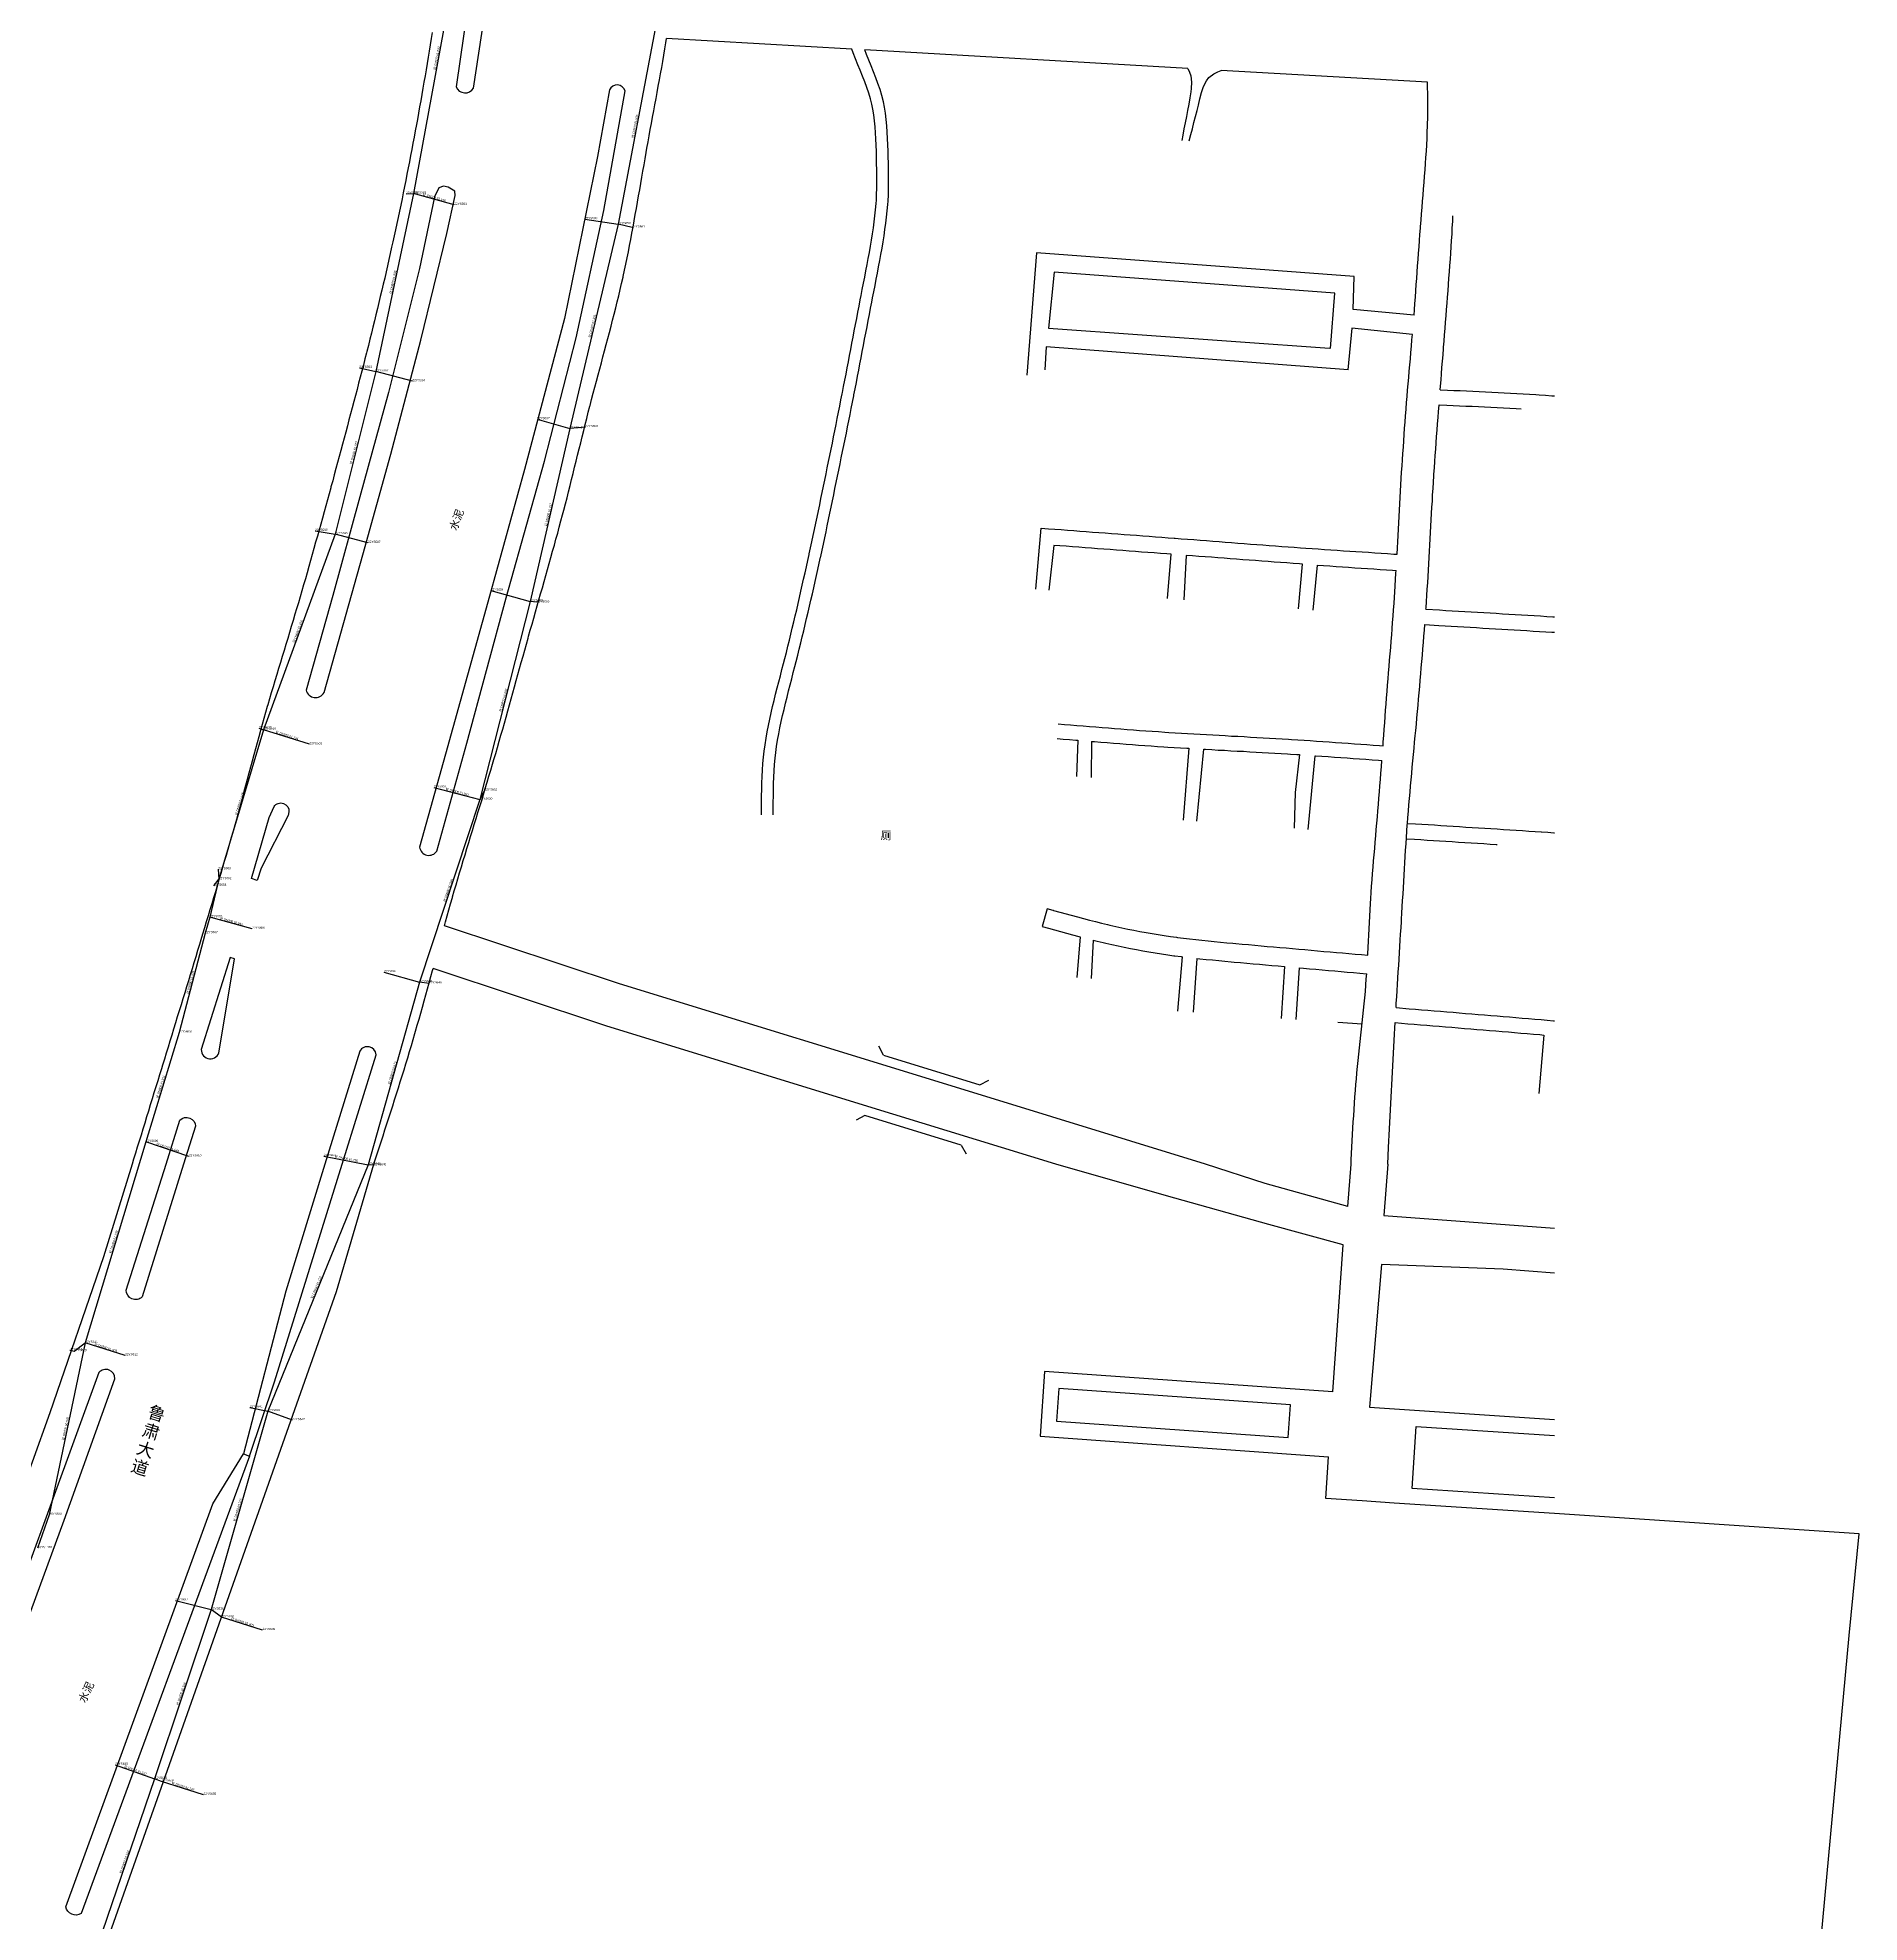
# Model space of a CAD drawing. Extents: x 563510 to 564800, y 3598549 to 3601000.
# Drawn here: x 564509.4 to 564798.4, y 3600379.7 to 3600678.8 of the extents above; entities that cross this region are included whole.
import ezdxf
from ezdxf.enums import TextEntityAlignment as Align

# ---------------------------------------------------------------- set-up
doc = ezdxf.new("R2010")
doc.units = 0
for name, color, linetype in [('____', 252, 'CONTINUOUS'), ('JM_JM', 252, 'CONTINUOUS'), ('JT_JT', 252, 'CONTINUOUS'), ('YSDSX', 3, 'CONTINUOUS'), ('YSLINE', 3, 'CONTINUOUS'), ('YSXSX', 3, 'CONTINUOUS')]:
    doc.layers.add(name, color=color, linetype=linetype)
doc.styles.add('____', font='____')
doc.styles.add('GXDBZ', font='GXDBZ')
doc.styles.add('GXXBZ', font='GXXBZ')
doc.styles.add('HZTXT', font='HZTXT')

msp = doc.modelspace()

# ---------------------------------------------------------------- linework, layer by layer
at = {"layer": 'JT_JT', "linetype": 'CONTINUOUS'}
for points in [[(564578.5, 3600670.77), (564581.02, 3600687.47), (564580.83, 3600688.16, 0.578521), (564578.56, 3600688.55), (564578.18, 3600687.87), (564575.73, 3600670.98, 0.621032)], [(564600.07, 3600670.48), (564598.16, 3600659.93), (564592.93, 3600634.19), (564586.62, 3600610.23), (564581.06, 3600590.14), (564574.05, 3600565.09), (564569.95, 3600550.33, 0.706235), (564572.68, 3600549.71), (564577.42, 3600566.84), (564583.71, 3600589.9), (564589.79, 3600611.58), (564594.81, 3600631.15), (564599.18, 3600651.38), (564602.55, 3600670.32, 0.705918)], [(564554.8, 3600574.86), (564560.92, 3600596.71), (564565.4, 3600612.7), (564570.16, 3600630.77), (564574.28, 3600647.73), (564575.59, 3600653.71), (564575.52, 3600654.44), (564574.47, 3600655.07), (564573.74, 3600655.2), (564573, 3600654.93), (564572.29, 3600653.55), (564569.95, 3600642.13), (564565.01, 3600622.45), (564560.48, 3600605.94), (564556.21, 3600590.28), (564551.95, 3600575.24, 0.691346)], [(564546.87, 3600556.77, -0.774994), (564549.22, 3600555.93), (564549.08, 3600555.33), (564544.84, 3600546.97), (564544.19, 3600545.03), (564543.26, 3600545.37), (564546.09, 3600555.05)], [(564538.15, 3600517.94), (564540.59, 3600532.61), (564539.89, 3600532.8), (564535.31, 3600518.21, 0.944688)], [(564516.23, 3600381.09, -0.526516), (564513.83, 3600382.15), (564537.16, 3600446.12), (564541.99, 3600454.05), (564542.96, 3600453.7), (564516.23, 3600381.08)]]:
    msp.add_lwpolyline(points, format="xyb", close=True, dxfattribs=at)
for points in [[(564571.96, 3600679.62), (564571.8, 3600678.64), (564571.64, 3600677.65), (564571.48, 3600676.66), (564571.31, 3600675.68), (564571.15, 3600674.69), (564570.98, 3600673.7), (564570.82, 3600672.72), (564570.65, 3600671.73), (564570.48, 3600670.75), (564570.31, 3600669.76), (564570.14, 3600668.78), (564569.96, 3600667.79), (564569.79, 3600666.81), (564569.61, 3600665.82), (564569.46, 3600664.98), (564569.27, 3600663.99), (564569.09, 3600663.01), (564568.9, 3600662.03), (564568.72, 3600661.05), (564568.53, 3600660.06), (564568.34, 3600659.08), (564568.14, 3600658.1), (564567.95, 3600657.12), (564567.76, 3600656.14), (564567.56, 3600655.16), (564567.36, 3600654.18), (564567.16, 3600653.2), (564566.96, 3600652.22), (564566.75, 3600651.24), (564566.55, 3600650.27), (564566.34, 3600649.29), (564566.13, 3600648.31), (564565.92, 3600647.33), (564565.71, 3600646.36), (564565.52, 3600645.51), (564565.3, 3600644.54), (564565.08, 3600643.56), (564564.86, 3600642.59), (564564.64, 3600641.61), (564564.41, 3600640.64), (564564.18, 3600639.67), (564563.95, 3600638.69), (564563.72, 3600637.72), (564563.49, 3600636.75), (564563.25, 3600635.78), (564563.02, 3600634.8), (564562.78, 3600633.83), (564562.54, 3600632.86), (564562.3, 3600631.89), (564562.06, 3600630.92), (564561.82, 3600629.95), (564561.57, 3600628.98), (564561.52, 3600628.77), (564561.27, 3600627.8), (564561.03, 3600626.83), (564560.78, 3600625.86), (564560.53, 3600624.9), (564560.28, 3600623.93), (564560.02, 3600622.96), (564559.77, 3600621.99), (564559.52, 3600621.03), (564559.26, 3600620.06), (564559.01, 3600619.09), (564558.75, 3600618.13), (564558.49, 3600617.16), (564558.24, 3600616.19), (564557.98, 3600615.23), (564557.72, 3600614.26), (564557.46, 3600613.29), (564557.2, 3600612.33), (564556.94, 3600611.36), (564556.68, 3600610.4), (564556.42, 3600609.43), (564556.16, 3600608.47), (564555.89, 3600607.5), (564555.86, 3600607.37), (564555.59, 3600606.41), (564555.33, 3600605.44), (564555.06, 3600604.48), (564554.8, 3600603.51), (564554.53, 3600602.55), (564554.27, 3600601.59), (564554, 3600600.62), (564553.73, 3600599.66), (564553.46, 3600598.7), (564553.19, 3600597.73), (564552.92, 3600596.77), (564552.65, 3600595.81), (564552.38, 3600594.85), (564552.1, 3600593.88), (564551.83, 3600592.92), (564551.55, 3600591.96), (564551.27, 3600591), (564551, 3600590.04), (564550.72, 3600589.08), (564550.43, 3600588.12), (564550.18, 3600587.27), (564549.89, 3600586.31), (564549.6, 3600585.35), (564549.31, 3600584.4), (564549.02, 3600583.44), (564548.73, 3600582.48), (564548.44, 3600581.53), (564548.15, 3600580.57), (564547.86, 3600579.61), (564547.57, 3600578.66), (564547.28, 3600577.7), (564546.99, 3600576.74), (564546.7, 3600575.78), (564546.42, 3600574.82), (564546.13, 3600573.86), (564545.85, 3600572.9), (564545.78, 3600572.66), (564545.51, 3600571.7), (564545.24, 3600570.73), (564544.97, 3600569.77), (564544.7, 3600568.81), (564544.43, 3600567.84), (564544.17, 3600566.88), (564543.91, 3600565.91), (564543.65, 3600564.95), (564543.39, 3600563.98), (564543.13, 3600563.01), (564542.87, 3600562.05), (564542.61, 3600561.08), (564542.35, 3600560.12), (564542.09, 3600559.15), (564541.83, 3600558.19), (564541.57, 3600557.22), (564541.31, 3600556.26), (564541.04, 3600555.29), (564540.77, 3600554.33), (564540.63, 3600553.8), (564540.36, 3600552.84), (564540.08, 3600551.88), (564539.81, 3600550.92), (564539.53, 3600549.96), (564539.25, 3600549), (564538.97, 3600548.04), (564538.69, 3600547.08), (564538.41, 3600546.12), (564538.12, 3600545.16), (564537.84, 3600544.2), (564537.55, 3600543.24), (564537.26, 3600542.29), (564536.98, 3600541.33), (564536.69, 3600540.37), (564536.4, 3600539.41), (564536.11, 3600538.46), (564535.82, 3600537.5), (564535.53, 3600536.54), (564535.24, 3600535.59), (564535.02, 3600534.85), (564534.73, 3600533.9), (564534.43, 3600532.94), (564534.14, 3600531.98), (564533.85, 3600531.03), (564533.56, 3600530.07), (564533.27, 3600529.11), (564532.98, 3600528.16), (564532.68, 3600527.2), (564532.39, 3600526.24), (564532.1, 3600525.29), (564531.81, 3600524.33), (564531.51, 3600523.38), (564531.22, 3600522.42), (564530.93, 3600521.46), (564530.63, 3600520.51), (564530.34, 3600519.55), (564530.05, 3600518.6), (564529.75, 3600517.64), (564529.46, 3600516.68), (564529.17, 3600515.73), (564528.99, 3600515.14), (564528.69, 3600514.19), (564528.4, 3600513.23), (564528.1, 3600512.27), (564527.81, 3600511.32), (564527.52, 3600510.36), (564527.22, 3600509.41), (564526.93, 3600508.45), (564526.63, 3600507.5), (564526.34, 3600506.54), (564526.04, 3600505.58), (564525.75, 3600504.63), (564525.45, 3600503.67), (564525.16, 3600502.72), (564524.86, 3600501.76), (564524.57, 3600500.81), (564524.33, 3600500)], [(564573.9, 3600537.84), (564574.07, 3600538.46), (564574.34, 3600539.42), (564574.61, 3600540.39), (564574.88, 3600541.35), (564575.15, 3600542.31), (564575.18, 3600542.42), (564575.46, 3600543.38), (564575.74, 3600544.34), (564576.02, 3600545.3), (564576.3, 3600546.26), (564576.59, 3600547.22), (564576.88, 3600548.18), (564577.17, 3600549.13), (564577.46, 3600550.09), (564577.75, 3600551.05), (564578.04, 3600552), (564578.33, 3600552.96), (564578.63, 3600553.92), (564578.92, 3600554.87), (564579.21, 3600555.83), (564579.51, 3600556.78), (564579.8, 3600557.74), (564580.09, 3600558.7), (564580.38, 3600559.65), (564580.67, 3600560.61), (564580.96, 3600561.57), (564581.25, 3600562.53), (564581.53, 3600563.48), (564581.75, 3600564.24), (564582.03, 3600565.2), (564582.31, 3600566.16), (564582.59, 3600567.12), (564582.86, 3600568.09), (564583.14, 3600569.05), (564583.41, 3600570.01), (564583.68, 3600570.97), (564583.95, 3600571.94), (564584.22, 3600572.9), (564584.48, 3600573.86), (564584.75, 3600574.83), (564585.02, 3600575.79), (564585.29, 3600576.75), (564585.56, 3600577.72), (564585.82, 3600578.68), (564586.09, 3600579.64), (564586.36, 3600580.61), (564586.63, 3600581.57), (564586.9, 3600582.53), (564587.17, 3600583.5), (564587.25, 3600583.8), (564587.52, 3600584.76), (564587.79, 3600585.72), (564588.06, 3600586.68), (564588.34, 3600587.65), (564588.61, 3600588.61), (564588.89, 3600589.57), (564589.16, 3600590.53), (564589.43, 3600591.49), (564589.7, 3600592.46), (564589.98, 3600593.42), (564590.25, 3600594.38), (564590.52, 3600595.34), (564590.79, 3600596.31), (564591.06, 3600597.27), (564591.33, 3600598.23), (564591.59, 3600599.19), (564591.86, 3600600.16), (564592.12, 3600601.12), (564592.38, 3600602.09), (564592.64, 3600603.06), (564592.84, 3600603.82), (564593.09, 3600604.79), (564593.34, 3600605.75), (564593.58, 3600606.72), (564593.83, 3600607.69), (564594.07, 3600608.66), (564594.31, 3600609.63), (564594.55, 3600610.6), (564594.79, 3600611.58), (564595.03, 3600612.55), (564595.27, 3600613.52), (564595.51, 3600614.49), (564595.75, 3600615.46), (564595.99, 3600616.43), (564596.23, 3600617.4), (564596.47, 3600618.37), (564596.72, 3600619.34), (564596.97, 3600620.31), (564596.99, 3600620.41), (564597.24, 3600621.38), (564597.5, 3600622.35), (564597.75, 3600623.31), (564598.01, 3600624.28), (564598.27, 3600625.25), (564598.53, 3600626.21), (564598.79, 3600627.18), (564599.05, 3600628.15), (564599.31, 3600629.11), (564599.56, 3600630.08), (564599.82, 3600631.05), (564600.08, 3600632.01), (564600.33, 3600632.98), (564600.58, 3600633.95), (564600.83, 3600634.92), (564601.08, 3600635.89), (564601.32, 3600636.86), (564601.56, 3600637.83), (564601.79, 3600638.8), (564602.01, 3600639.77), (564602.23, 3600640.75), (564602.27, 3600640.89), (564602.48, 3600641.87), (564602.69, 3600642.85), (564602.89, 3600643.83), (564603.08, 3600644.81), (564603.27, 3600645.79), (564603.46, 3600646.77), (564603.65, 3600647.75), (564603.83, 3600648.73), (564604, 3600649.72), (564604.18, 3600650.7), (564604.35, 3600651.69), (564604.53, 3600652.67), (564604.7, 3600653.66), (564604.87, 3600654.65), (564605.04, 3600655.63), (564605.21, 3600656.62), (564605.39, 3600657.6), (564605.56, 3600658.59), (564605.73, 3600659.57), (564605.91, 3600660.56), (564606.03, 3600661.25), (564606.2, 3600662.23), (564606.38, 3600663.22), (564606.56, 3600664.2), (564606.74, 3600665.18), (564606.93, 3600666.17), (564607.11, 3600667.15), (564607.29, 3600668.13), (564607.47, 3600669.12), (564607.66, 3600670.1), (564607.83, 3600671.09), (564608.01, 3600672.07), (564608.19, 3600673.05), (564608.37, 3600674.04), (564608.54, 3600675.02), (564608.71, 3600676.01), (564608.88, 3600676.99), (564609.04, 3600677.98), (564609.15, 3600678.64)], [(564638.53, 3600676.95), (564609.15, 3600678.64)], [(564624.19, 3600555.44), (564624.2, 3600556.45), (564624.21, 3600557.46), (564624.22, 3600558.47), (564624.23, 3600559.48), (564624.26, 3600560.5), (564624.3, 3600561.53), (564624.35, 3600562.56), (564624.43, 3600563.59), (564624.52, 3600564.62), (564624.63, 3600565.54), (564624.76, 3600566.58), (564624.92, 3600567.61), (564625.1, 3600568.63), (564625.29, 3600569.64), (564625.5, 3600570.64), (564625.73, 3600571.64), (564625.96, 3600572.63), (564626.2, 3600573.61), (564626.44, 3600574.6), (564626.69, 3600575.58), (564626.94, 3600576.55), (564627.19, 3600577.52), (564627.45, 3600578.5), (564627.7, 3600579.46), (564627.9, 3600580.27), (564628.15, 3600581.23), (564628.39, 3600582.2), (564628.62, 3600583.17), (564628.86, 3600584.13), (564629.09, 3600585.1), (564629.32, 3600586.07), (564629.55, 3600587.04), (564629.78, 3600588.01), (564630, 3600588.98), (564630.23, 3600589.96), (564630.45, 3600590.93), (564630.67, 3600591.9), (564630.89, 3600592.87), (564631.11, 3600593.84), (564631.33, 3600594.82), (564631.55, 3600595.79), (564631.76, 3600596.76), (564631.78, 3600596.85), (564631.99, 3600597.82), (564632.2, 3600598.8), (564632.41, 3600599.77), (564632.61, 3600600.75), (564632.82, 3600601.73), (564633.03, 3600602.7), (564633.23, 3600603.68), (564633.43, 3600604.66), (564633.64, 3600605.64), (564633.84, 3600606.61), (564634.04, 3600607.59), (564634.24, 3600608.57), (564634.44, 3600609.55), (564634.64, 3600610.53), (564634.84, 3600611.51), (564635.04, 3600612.49), (564635.24, 3600613.47), (564635.44, 3600614.45), (564635.64, 3600615.43), (564635.83, 3600616.4), (564636.03, 3600617.38), (564636.23, 3600618.36), (564636.42, 3600619.34), (564636.62, 3600620.32), (564636.81, 3600621.3), (564637.01, 3600622.28), (564637.04, 3600622.45), (564637.23, 3600623.43), (564637.42, 3600624.41), (564637.61, 3600625.39), (564637.8, 3600626.37), (564637.99, 3600627.35), (564638.17, 3600628.33), (564638.36, 3600629.31), (564638.55, 3600630.29), (564638.74, 3600631.28), (564638.92, 3600632.26), (564639.11, 3600633.24), (564639.3, 3600634.23), (564639.49, 3600635.21), (564639.68, 3600636.19), (564639.87, 3600637.18), (564640, 3600637.85), (564640.19, 3600638.83), (564640.38, 3600639.81), (564640.57, 3600640.8), (564640.76, 3600641.78), (564640.95, 3600642.76), (564641.13, 3600643.74), (564641.31, 3600644.71), (564641.48, 3600645.69), (564641.65, 3600646.66), (564641.8, 3600647.63), (564641.95, 3600648.6), (564642.08, 3600649.57), (564642.2, 3600650.53), (564642.31, 3600651.48), (564642.39, 3600652.44), (564642.42, 3600652.97), (564642.47, 3600653.92), (564642.5, 3600654.88), (564642.51, 3600655.85), (564642.51, 3600656.83), (564642.49, 3600657.81), (564642.47, 3600658.8), (564642.44, 3600659.79), (564642.42, 3600660.72), (564642.38, 3600661.72), (564642.34, 3600662.71), (564642.3, 3600663.68), (564642.23, 3600664.65), (564642.15, 3600665.6), (564642.04, 3600666.52), (564641.89, 3600667.43), (564641.73, 3600668.21), (564641.51, 3600669.08), (564641.24, 3600669.96), (564640.93, 3600670.86), (564640.6, 3600671.76), (564640.24, 3600672.67), (564639.87, 3600673.6), (564639.51, 3600674.49), (564639.13, 3600675.43), (564638.76, 3600676.37), (564638.53, 3600676.95)], [(564626.06, 3600555.43), (564626.06, 3600556.44), (564626.07, 3600557.44), (564626.08, 3600558.44), (564626.1, 3600559.44), (564626.12, 3600560.45), (564626.16, 3600561.45), (564626.21, 3600562.44), (564626.28, 3600563.44), (564626.37, 3600564.43), (564626.48, 3600565.33), (564626.6, 3600566.32), (564626.76, 3600567.31), (564626.93, 3600568.29), (564627.12, 3600569.27), (564627.32, 3600570.24), (564627.54, 3600571.22), (564627.77, 3600572.19), (564628.01, 3600573.17), (564628.25, 3600574.14), (564628.49, 3600575.11), (564628.74, 3600576.09), (564629, 3600577.06), (564629.25, 3600578.03), (564629.5, 3600579), (564629.71, 3600579.81), (564629.95, 3600580.78), (564630.19, 3600581.75), (564630.43, 3600582.73), (564630.67, 3600583.7), (564630.9, 3600584.67), (564631.13, 3600585.64), (564631.36, 3600586.62), (564631.59, 3600587.59), (564631.82, 3600588.56), (564632.04, 3600589.54), (564632.27, 3600590.51), (564632.49, 3600591.49), (564632.71, 3600592.46), (564632.93, 3600593.44), (564633.15, 3600594.41), (564633.36, 3600595.39), (564633.58, 3600596.36), (564633.6, 3600596.45), (564633.81, 3600597.43), (564634.02, 3600598.41), (564634.23, 3600599.39), (564634.44, 3600600.36), (564634.64, 3600601.34), (564634.85, 3600602.32), (564635.05, 3600603.3), (564635.26, 3600604.28), (564635.46, 3600605.26), (564635.66, 3600606.24), (564635.86, 3600607.22), (564636.06, 3600608.2), (564636.27, 3600609.18), (564636.46, 3600610.16), (564636.67, 3600611.14), (564636.86, 3600612.12), (564637.06, 3600613.1), (564637.26, 3600614.08), (564637.46, 3600615.06), (564637.66, 3600616.04), (564637.86, 3600617.02), (564638.05, 3600618), (564638.25, 3600618.98), (564638.44, 3600619.96), (564638.64, 3600620.94), (564638.83, 3600621.92), (564638.86, 3600622.1), (564639.06, 3600623.08), (564639.25, 3600624.06), (564639.44, 3600625.04), (564639.63, 3600626.02), (564639.81, 3600627), (564640, 3600627.98), (564640.19, 3600628.96), (564640.38, 3600629.95), (564640.56, 3600630.93), (564640.75, 3600631.91), (564640.94, 3600632.89), (564641.13, 3600633.88), (564641.32, 3600634.86), (564641.51, 3600635.84), (564641.7, 3600636.82), (564641.82, 3600637.49), (564642.02, 3600638.47), (564642.21, 3600639.46), (564642.4, 3600640.44), (564642.59, 3600641.43), (564642.78, 3600642.41), (564642.96, 3600643.4), (564643.14, 3600644.38), (564643.32, 3600645.37), (564643.48, 3600646.36), (564643.64, 3600647.35), (564643.79, 3600648.33), (564643.93, 3600649.32), (564644.05, 3600650.31), (564644.16, 3600651.31), (564644.24, 3600652.3), (564644.28, 3600652.85), (564644.33, 3600653.85), (564644.36, 3600654.85), (564644.37, 3600655.84), (564644.37, 3600656.84), (564644.35, 3600657.84), (564644.33, 3600658.85), (564644.3, 3600659.85), (564644.28, 3600660.77), (564644.24, 3600661.78), (564644.2, 3600662.79), (564644.16, 3600663.79), (564644.09, 3600664.79), (564644, 3600665.79), (564643.88, 3600666.78), (564643.72, 3600667.76), (564643.55, 3600668.62), (564643.3, 3600669.59), (564643.01, 3600670.54), (564642.68, 3600671.49), (564642.33, 3600672.43), (564641.97, 3600673.36), (564641.59, 3600674.29), (564641.23, 3600675.19), (564640.86, 3600676.12), (564640.58, 3600676.84)], [(564691.82, 3600673.89), (564640.58, 3600676.84)], [(564691.82, 3600673.89), (564692.13, 3600673.29), (564692.31, 3600672.7), (564692.43, 3600671.72), (564692.38, 3600670.71), (564692.31, 3600670.21), (564692.17, 3600669.21), (564692, 3600668.22), (564691.81, 3600667.23), (564691.62, 3600666.25), (564691.43, 3600665.28), (564691.23, 3600664.3), (564691.04, 3600663.33), (564690.88, 3600662.44)], [(564692.03, 3600662.43), (564692.3, 3600663.39), (564692.56, 3600664.34), (564692.82, 3600665.3), (564693.08, 3600666.26), (564693.33, 3600667.24), (564693.53, 3600668.07), (564693.77, 3600669.08), (564694.03, 3600670.09), (564694.34, 3600671.05), (564694.78, 3600671.94), (564695.18, 3600672.46), (564695.98, 3600673.06), (564696.6, 3600673.38), (564697.11, 3600673.59)], [(564729.89, 3600671.7), (564697.11, 3600673.59)], [(564727.73, 3600634.77), (564727.8, 3600635.6), (564727.87, 3600636.6), (564727.94, 3600637.6), (564728.02, 3600638.59), (564728.09, 3600639.59), (564728.16, 3600640.59), (564728.24, 3600641.58), (564728.31, 3600642.58), (564728.38, 3600643.58), (564728.45, 3600644.58), (564728.53, 3600645.57), (564728.6, 3600646.57), (564728.68, 3600647.57), (564728.75, 3600648.56), (564728.77, 3600648.82), (564728.85, 3600649.81), (564728.93, 3600650.81), (564729.01, 3600651.81), (564729.09, 3600652.81), (564729.18, 3600653.8), (564729.26, 3600654.8), (564729.34, 3600655.8), (564729.41, 3600656.8), (564729.49, 3600657.79), (564729.56, 3600658.79), (564729.63, 3600659.79), (564729.69, 3600660.79), (564729.75, 3600661.78), (564729.8, 3600662.78), (564729.84, 3600663.78), (564729.88, 3600664.78), (564729.89, 3600665.08), (564729.91, 3600666.08), (564729.92, 3600667.08), (564729.92, 3600668.08), (564729.92, 3600669.08), (564729.89, 3600671.7)], [(564731.89, 3600622.92), (564731.94, 3600623.46), (564732.02, 3600624.46), (564732.1, 3600625.46), (564732.17, 3600626.46), (564732.25, 3600627.45), (564732.33, 3600628.45), (564732.41, 3600629.45), (564732.43, 3600629.65), (564732.51, 3600630.64), (564732.59, 3600631.64), (564732.67, 3600632.64), (564732.74, 3600633.63), (564732.82, 3600634.63), (564732.9, 3600635.63), (564732.98, 3600636.63), (564733.06, 3600637.62), (564733.13, 3600638.62), (564733.21, 3600639.62), (564733.28, 3600640.62), (564733.35, 3600641.61), (564733.43, 3600642.61), (564733.5, 3600643.61), (564733.56, 3600644.6), (564733.63, 3600645.6), (564733.69, 3600646.6), (564733.76, 3600647.6), (564733.81, 3600648.6), (564733.87, 3600649.6), (564733.91, 3600650.53)], [(564727.73, 3600634.77), (564718.09, 3600635.64), (564718.25, 3600640.87), (564667.82, 3600644.66), (564666.28, 3600625.24)], [(564714.47, 3600629.47), (564715.17, 3600638.25), (564670.66, 3600641.56), (564669.71, 3600632.66), (564714.31, 3600629.51)], [(564727.49, 3600631.69), (564717.84, 3600632.7), (564717.25, 3600626.09)], [(564725.04, 3600596.81), (564725.09, 3600597.8), (564725.14, 3600598.79), (564725.19, 3600599.79), (564725.25, 3600600.79), (564725.3, 3600601.79), (564725.35, 3600602.79), (564725.36, 3600602.82), (564725.41, 3600603.82), (564725.47, 3600604.82), (564725.53, 3600605.82), (564725.59, 3600606.81), (564725.65, 3600607.81), (564725.71, 3600608.81), (564725.77, 3600609.81), (564725.84, 3600610.81), (564725.9, 3600611.81), (564725.97, 3600612.8), (564726.04, 3600613.8), (564726.1, 3600614.8), (564726.17, 3600615.8), (564726.24, 3600616.79), (564726.32, 3600617.79), (564726.39, 3600618.79), (564726.47, 3600619.79), (564726.48, 3600619.87), (564726.56, 3600620.87), (564726.64, 3600621.86), (564726.72, 3600622.86), (564726.81, 3600623.85), (564726.89, 3600624.85), (564726.98, 3600625.85), (564727.07, 3600626.84), (564727.16, 3600627.84), (564727.24, 3600628.84), (564727.33, 3600629.83), (564727.41, 3600630.83), (564727.49, 3600631.69)], [(564669.38, 3600629.72), (564669.16, 3600626.05)], [(564717.3, 3600626.09), (564669.38, 3600629.72)], [(564731.89, 3600622.92), (564733.06, 3600622.86), (564734.06, 3600622.81), (564735.06, 3600622.77), (564736.06, 3600622.72), (564737.06, 3600622.67), (564738.06, 3600622.62), (564739.06, 3600622.57), (564740.06, 3600622.52), (564741.06, 3600622.47), (564742.06, 3600622.42), (564743.06, 3600622.36), (564744.07, 3600622.31), (564745.07, 3600622.25), (564746.07, 3600622.19), (564747.08, 3600622.13), (564747.57, 3600622.1), (564748.58, 3600622.03), (564749.58, 3600621.96), (564750, 3600621.94)], [(564729.62, 3600588.09), (564729.64, 3600588.28), (564729.7, 3600589.28), (564729.77, 3600590.28), (564729.83, 3600591.28), (564729.9, 3600592.28), (564729.95, 3600593.27), (564730.01, 3600594.27), (564730.07, 3600595.27), (564730.13, 3600596.27), (564730.19, 3600597.27), (564730.24, 3600598.27), (564730.3, 3600599.27), (564730.35, 3600600.26), (564730.41, 3600601.26), (564730.46, 3600602.26), (564730.52, 3600603.26), (564730.58, 3600604.26), (564730.64, 3600605.25), (564730.69, 3600606.25), (564730.76, 3600607.25), (564730.82, 3600608.25), (564730.88, 3600609.25), (564730.9, 3600609.5), (564730.96, 3600610.5), (564731.03, 3600611.5), (564731.1, 3600612.5), (564731.17, 3600613.49), (564731.25, 3600614.49), (564731.32, 3600615.49), (564731.4, 3600616.48), (564731.47, 3600617.48), (564731.55, 3600618.48), (564731.62, 3600619.48), (564731.7, 3600620.47), (564731.71, 3600620.52)], [(564731.71, 3600620.52), (564732.94, 3600620.46), (564733.94, 3600620.42), (564734.94, 3600620.37), (564735.94, 3600620.32), (564736.94, 3600620.28), (564737.94, 3600620.23), (564738.94, 3600620.18), (564739.94, 3600620.13), (564740.93, 3600620.08), (564741.93, 3600620.02), (564742.93, 3600619.97), (564743.93, 3600619.91), (564744.74, 3600619.87)], [(564667.73, 3600591.27), (564668.57, 3600600.95), (564669.75, 3600600.86), (564670.75, 3600600.79), (564671.74, 3600600.71), (564672.74, 3600600.63), (564673.74, 3600600.56), (564674.73, 3600600.48), (564675.73, 3600600.41), (564676.73, 3600600.33), (564677.73, 3600600.26), (564678.72, 3600600.18), (564679.72, 3600600.11), (564680.72, 3600600.03), (564681.72, 3600599.96), (564682.71, 3600599.88), (564683.71, 3600599.81), (564684.71, 3600599.73), (564685.71, 3600599.66), (564686.7, 3600599.58), (564687.7, 3600599.5), (564688.7, 3600599.43), (564689.7, 3600599.35), (564689.81, 3600599.34), (564690.8, 3600599.27), (564691.8, 3600599.19), (564692.8, 3600599.12), (564693.79, 3600599.04), (564694.79, 3600598.96), (564695.79, 3600598.88), (564696.79, 3600598.81), (564697.78, 3600598.73), (564698.78, 3600598.66), (564699.78, 3600598.58), (564700.77, 3600598.5), (564701.77, 3600598.43), (564702.77, 3600598.35), (564703.76, 3600598.28), (564704.76, 3600598.2), (564705.75, 3600598.13), (564706.75, 3600598.06), (564707.74, 3600597.98), (564708.74, 3600597.91), (564709.73, 3600597.84), (564710.55, 3600597.78), (564711.55, 3600597.71), (564712.54, 3600597.64), (564713.54, 3600597.58), (564714.54, 3600597.51), (564715.53, 3600597.44), (564716.53, 3600597.37), (564717.53, 3600597.31), (564718.52, 3600597.24), (564719.52, 3600597.17), (564720.52, 3600597.11), (564721.52, 3600597.04), (564722.52, 3600596.98), (564723.51, 3600596.91), (564724.51, 3600596.84), (564725.04, 3600596.81)], [(564688.62, 3600589.76), (564689.18, 3600596.81), (564688.5, 3600596.86), (564687.51, 3600596.94), (564686.51, 3600597.01), (564685.51, 3600597.09), (564684.51, 3600597.16), (564683.52, 3600597.24), (564682.52, 3600597.31), (564681.52, 3600597.39), (564680.53, 3600597.47), (564679.53, 3600597.54), (564678.53, 3600597.62), (564677.53, 3600597.69), (564676.54, 3600597.77), (564675.54, 3600597.84), (564674.54, 3600597.92), (564673.55, 3600597.99), (564672.55, 3600598.07), (564671.55, 3600598.14), (564670.58, 3600598.21), (564669.79, 3600591.1)], [(564709.39, 3600588.13), (564710.05, 3600595.24), (564709.55, 3600595.27), (564708.56, 3600595.34), (564707.56, 3600595.42), (564706.56, 3600595.49), (564705.56, 3600595.56), (564704.57, 3600595.64), (564703.57, 3600595.71), (564702.57, 3600595.79), (564701.57, 3600595.86), (564700.58, 3600595.94), (564699.58, 3600596.01), (564698.58, 3600596.09), (564697.59, 3600596.17), (564696.59, 3600596.24), (564695.59, 3600596.32), (564694.59, 3600596.39), (564693.6, 3600596.47), (564692.6, 3600596.55), (564691.6, 3600596.62), (564691.59, 3600596.62), (564691.22, 3600589.56)], [(564711.72, 3600587.95), (564712.4, 3600595.07), (564713.36, 3600595.01), (564714.36, 3600594.94), (564715.36, 3600594.87), (564716.36, 3600594.81), (564717.35, 3600594.74), (564718.35, 3600594.67), (564719.35, 3600594.61), (564720.35, 3600594.54), (564721.35, 3600594.47), (564722.34, 3600594.41), (564723.34, 3600594.34), (564724.34, 3600594.27), (564724.9, 3600594.24)], [(564722.81, 3600566.42), (564722.86, 3600567.06), (564722.93, 3600568.06), (564723.01, 3600569.05), (564723.08, 3600570.05), (564723.16, 3600571.05), (564723.23, 3600572.05), (564723.31, 3600573.04), (564723.38, 3600574.02), (564723.46, 3600575.02), (564723.54, 3600576.01), (564723.62, 3600577.01), (564723.7, 3600578), (564723.78, 3600579), (564723.86, 3600580), (564723.95, 3600581), (564724.03, 3600581.99), (564724.11, 3600582.99), (564724.19, 3600583.99), (564724.27, 3600584.98), (564724.34, 3600585.98), (564724.42, 3600586.98), (564724.49, 3600587.97), (564724.56, 3600588.97), (564724.63, 3600589.97), (564724.69, 3600590.81), (564724.75, 3600591.81), (564724.81, 3600592.8), (564724.87, 3600593.8), (564724.9, 3600594.24)], [(564724.88, 3600524.86), (564724.92, 3600525.56), (564724.98, 3600526.56), (564725.05, 3600527.56), (564725.11, 3600528.55), (564725.17, 3600529.55), (564725.24, 3600530.55), (564725.3, 3600531.55), (564725.36, 3600532.54), (564725.43, 3600533.54), (564725.49, 3600534.54), (564725.55, 3600535.54), (564725.61, 3600536.54), (564725.68, 3600537.54), (564725.74, 3600538.53), (564725.76, 3600538.87), (564725.81, 3600539.87), (564725.87, 3600540.87), (564725.93, 3600541.87), (564725.99, 3600542.86), (564726.04, 3600543.86), (564726.1, 3600544.86), (564726.16, 3600545.86), (564726.22, 3600546.86), (564726.28, 3600547.86), (564726.34, 3600548.85), (564726.4, 3600549.85), (564726.46, 3600550.85), (564726.53, 3600551.85), (564726.6, 3600552.85), (564726.67, 3600553.84), (564726.69, 3600554.06), (564726.76, 3600555.05), (564726.84, 3600556.05), (564726.92, 3600557.04), (564727.01, 3600558.04), (564727.1, 3600559.04), (564727.19, 3600560.03), (564727.28, 3600561.03), (564727.37, 3600562.03), (564727.46, 3600563.02), (564727.55, 3600564.02), (564727.65, 3600565.01), (564727.74, 3600566.01), (564727.83, 3600567), (564727.93, 3600568), (564728, 3600568.84), (564728.1, 3600569.84), (564728.19, 3600570.83), (564728.28, 3600571.83), (564728.37, 3600572.83), (564728.46, 3600573.82), (564728.55, 3600574.82), (564728.63, 3600575.81), (564728.72, 3600576.81), (564728.81, 3600577.81), (564728.89, 3600578.8), (564728.97, 3600579.8), (564729.06, 3600580.79), (564729.14, 3600581.79), (564729.22, 3600582.79), (564729.3, 3600583.79), (564729.38, 3600584.78), (564729.44, 3600585.64)], [(564729.44, 3600585.64), (564731.66, 3600585.51), (564732.66, 3600585.45), (564733.65, 3600585.39), (564734.65, 3600585.33), (564735.65, 3600585.27), (564736.65, 3600585.21), (564737.65, 3600585.16), (564738.65, 3600585.1), (564739.64, 3600585.04), (564740.64, 3600584.98), (564741.64, 3600584.92), (564742.64, 3600584.86), (564743.64, 3600584.8), (564744.63, 3600584.74), (564745.63, 3600584.68), (564746.63, 3600584.62), (564747.63, 3600584.56), (564748.63, 3600584.5), (564749.62, 3600584.44), (564750, 3600584.42)], [(564729.62, 3600588.09), (564731.8, 3600587.96), (564732.8, 3600587.9), (564733.8, 3600587.84), (564734.8, 3600587.78), (564735.8, 3600587.73), (564736.79, 3600587.67), (564737.79, 3600587.61), (564738.79, 3600587.55), (564739.79, 3600587.49), (564740.79, 3600587.43), (564741.79, 3600587.37), (564742.78, 3600587.31), (564743.78, 3600587.25), (564744.78, 3600587.19), (564745.78, 3600587.13), (564746.78, 3600587.07), (564747.78, 3600587.01), (564748.78, 3600586.95), (564749.77, 3600586.89), (564750, 3600586.88)], [(564671.1, 3600567.55), (564672.07, 3600567.47), (564673.07, 3600567.39), (564674.06, 3600567.31), (564674.37, 3600567.28)], [(564671.26, 3600569.88), (564672.26, 3600569.8), (564673.25, 3600569.71), (564674.25, 3600569.63), (564675.25, 3600569.56), (564676.24, 3600569.48), (564677.24, 3600569.4), (564678.23, 3600569.32), (564679.23, 3600569.24), (564680.22, 3600569.16), (564681.22, 3600569.08), (564682.21, 3600569.01), (564683.21, 3600568.93), (564684.2, 3600568.86), (564685.2, 3600568.79), (564686.19, 3600568.72), (564687.18, 3600568.65), (564688.18, 3600568.58), (564688.83, 3600568.54), (564689.82, 3600568.48), (564690.82, 3600568.42), (564691.81, 3600568.35), (564692.81, 3600568.3), (564693.8, 3600568.24), (564694.8, 3600568.18), (564695.8, 3600568.13), (564696.79, 3600568.07), (564697.79, 3600568.02), (564698.79, 3600567.96), (564699.79, 3600567.91), (564700.79, 3600567.86), (564701.79, 3600567.8), (564702.79, 3600567.75), (564703.79, 3600567.69), (564704.79, 3600567.63), (564705.79, 3600567.58), (564706.79, 3600567.52), (564707.79, 3600567.46), (564708.27, 3600567.43), (564709.28, 3600567.36), (564710.28, 3600567.3), (564711.28, 3600567.23), (564712.28, 3600567.16), (564713.28, 3600567.09), (564714.28, 3600567.02), (564715.28, 3600566.95), (564716.28, 3600566.88), (564717.27, 3600566.81), (564718.27, 3600566.74), (564719.27, 3600566.67), (564720.27, 3600566.6), (564721.26, 3600566.52), (564722.26, 3600566.46), (564722.81, 3600566.42)], [(564674.37, 3600567.28), (564674.19, 3600561.51)], [(564676.57, 3600567.11), (564676.49, 3600561.35)], [(564676.57, 3600567.11), (564677.05, 3600567.07), (564678.05, 3600566.99), (564679.05, 3600566.91), (564680.05, 3600566.83), (564681.04, 3600566.76), (564682.04, 3600566.68), (564683.04, 3600566.61), (564684.03, 3600566.53), (564685.03, 3600566.46), (564686.03, 3600566.39), (564687.03, 3600566.32), (564688.02, 3600566.26), (564688.68, 3600566.21), (564689.68, 3600566.15), (564690.68, 3600566.09), (564691.67, 3600566.03), (564692, 3600566.01)], [(564692, 3600566.01), (564691.08, 3600554.58)], [(564693.25, 3600554.45), (564694.36, 3600565.87)], [(564694.36, 3600565.87), (564694.67, 3600565.85), (564695.67, 3600565.8), (564696.67, 3600565.74), (564697.66, 3600565.69), (564698.66, 3600565.63), (564699.66, 3600565.58), (564700.66, 3600565.53), (564701.66, 3600565.47), (564702.66, 3600565.42), (564703.66, 3600565.36), (564704.65, 3600565.3), (564705.65, 3600565.25), (564706.65, 3600565.19), (564707.65, 3600565.13), (564708.13, 3600565.1), (564709.13, 3600565.03), (564709.56, 3600565.01)], [(564709.56, 3600565.01), (564708.89, 3600558.99), (564708.7, 3600553.36)], [(564710.91, 3600553.15), (564712.04, 3600564.84)], [(564712.04, 3600564.84), (564712.12, 3600564.83), (564713.12, 3600564.76), (564714.11, 3600564.69), (564715.11, 3600564.62), (564716.11, 3600564.55), (564717.11, 3600564.48), (564718.1, 3600564.41), (564719.1, 3600564.34), (564720.1, 3600564.27), (564721.1, 3600564.2), (564722.09, 3600564.13), (564722.64, 3600564.09)], [(564720.4, 3600533.18), (564720.41, 3600533.39), (564720.46, 3600534.39), (564720.51, 3600535.38), (564720.56, 3600536.38), (564720.61, 3600537.38), (564720.66, 3600538.38), (564720.71, 3600539.38), (564720.77, 3600540.38), (564720.82, 3600541.38), (564720.87, 3600542.15), (564720.94, 3600543.15), (564721.01, 3600544.15), (564721.08, 3600545.15), (564721.16, 3600546.15), (564721.24, 3600547.14), (564721.32, 3600548.14), (564721.41, 3600549.13), (564721.49, 3600550.13), (564721.58, 3600551.13), (564721.66, 3600552.12), (564721.75, 3600553.12), (564721.83, 3600554.12), (564721.92, 3600555.11), (564722, 3600556.11), (564722.09, 3600557.11), (564722.17, 3600558.09), (564722.25, 3600559.08), (564722.33, 3600560.08), (564722.41, 3600561.08), (564722.48, 3600562.07), (564722.56, 3600563.07), (564722.63, 3600564.07), (564722.64, 3600564.09)], [(564726.69, 3600554.06), (564727.96, 3600554.03), (564728.96, 3600553.97), (564729.96, 3600553.9), (564730.96, 3600553.84), (564731.96, 3600553.78), (564732.96, 3600553.71), (564733.95, 3600553.65), (564734.95, 3600553.59), (564735.95, 3600553.52), (564736.95, 3600553.46), (564737.95, 3600553.4), (564738.95, 3600553.33), (564739.94, 3600553.27), (564740.94, 3600553.21), (564741.94, 3600553.14), (564742.94, 3600553.08), (564743.94, 3600553.01), (564744.94, 3600552.94), (564745.94, 3600552.88), (564746.94, 3600552.81), (564747.93, 3600552.75), (564747.94, 3600552.75), (564748.94, 3600552.68), (564749.94, 3600552.61), (564750, 3600552.61)], [(564726.52, 3600551.66), (564727.81, 3600551.58), (564728.81, 3600551.52), (564729.81, 3600551.45), (564730.81, 3600551.39), (564731.8, 3600551.33), (564732.8, 3600551.26), (564733.8, 3600551.2), (564734.8, 3600551.14), (564735.8, 3600551.07), (564736.79, 3600551.01), (564737.79, 3600550.95), (564738.79, 3600550.88), (564739.79, 3600550.82), (564740.78, 3600550.75), (564740.92, 3600550.74)], [(564694.67, 3600500), (564658.4, 3600511.16), (564601.65, 3600528.64), (564573.9, 3600537.84)], [(564670.53, 3600540.28), (564670.5, 3600540.29), (564669.54, 3600540.56), (564668.75, 3600537.72), (564669.71, 3600537.45), (564670.68, 3600537.18), (564671.64, 3600536.92), (564672.61, 3600536.65), (564673.57, 3600536.39), (564674.54, 3600536.14), (564674.77, 3600536.08)], [(564670.53, 3600540.28), (564674.33, 3600539.24), (564675.29, 3600538.99), (564676.24, 3600538.74), (564677.19, 3600538.5), (564678.14, 3600538.27), (564679.08, 3600538.04), (564679.48, 3600537.95), (564680.43, 3600537.74), (564681.38, 3600537.53), (564682.33, 3600537.33), (564683.29, 3600537.14), (564684.25, 3600536.96), (564685.21, 3600536.79), (564686.18, 3600536.62), (564687.14, 3600536.46), (564688.11, 3600536.3), (564689.07, 3600536.16), (564690.03, 3600536.02), (564690.18, 3600536), (564691.14, 3600535.88), (564692.11, 3600535.76), (564693.09, 3600535.65), (564694.06, 3600535.54), (564695.05, 3600535.44), (564696.03, 3600535.35), (564697.02, 3600535.25), (564698.01, 3600535.16), (564699, 3600535.07), (564699.48, 3600535.02), (564700.47, 3600534.94), (564701.47, 3600534.85), (564702.46, 3600534.76), (564703.46, 3600534.67), (564704.45, 3600534.58), (564705.45, 3600534.49), (564706.44, 3600534.4), (564707.44, 3600534.32), (564708.44, 3600534.23), (564709.43, 3600534.14), (564710.43, 3600534.06), (564711.42, 3600533.97), (564712.42, 3600533.88), (564713.42, 3600533.79), (564714.41, 3600533.71), (564715.41, 3600533.62), (564716.4, 3600533.53), (564717.4, 3600533.44), (564718.4, 3600533.36), (564719.39, 3600533.27), (564720.4, 3600533.18)], [(564674.77, 3600536.08), (564674.23, 3600529.62)], [(564676.8, 3600535.56), (564676.49, 3600529.47)], [(564676.8, 3600535.56), (564677.45, 3600535.4), (564678.42, 3600535.17), (564678.82, 3600535.08), (564679.79, 3600534.86), (564680.77, 3600534.65), (564681.75, 3600534.45), (564682.73, 3600534.25), (564683.71, 3600534.06), (564684.7, 3600533.89), (564685.68, 3600533.71), (564686.67, 3600533.55), (564687.66, 3600533.39), (564688.65, 3600533.24), (564689.64, 3600533.1), (564689.78, 3600533.08), (564690.78, 3600532.96), (564690.92, 3600532.94)], [(564690.92, 3600532.94), (564690.22, 3600524.27)], [(564693.27, 3600532.67), (564692.67, 3600524.11)], [(564693.27, 3600532.67), (564693.76, 3600532.62), (564694.75, 3600532.51), (564695.75, 3600532.42), (564696.74, 3600532.32), (564697.74, 3600532.23), (564698.73, 3600532.13), (564699.21, 3600532.09), (564700.21, 3600532), (564701.2, 3600531.91), (564702.2, 3600531.82), (564703.2, 3600531.73), (564704.19, 3600531.65), (564705.19, 3600531.56), (564706.19, 3600531.47), (564707.18, 3600531.38), (564707.19, 3600531.38)], [(564562.68, 3600500), (564562.92, 3600500.71), (564563.22, 3600501.66), (564563.53, 3600502.62), (564563.84, 3600503.57), (564564.15, 3600504.52), (564564.46, 3600505.47), (564564.76, 3600506.42), (564565.07, 3600507.37), (564565.38, 3600508.33), (564565.68, 3600509.28), (564565.98, 3600510.23), (564566.29, 3600511.19), (564566.59, 3600512.14), (564566.89, 3600513.09), (564567.19, 3600514.05), (564567.48, 3600515), (564567.78, 3600515.96), (564568.07, 3600516.91), (564568.36, 3600517.87), (564568.65, 3600518.83), (564568.93, 3600519.79), (564569.21, 3600520.75), (564569.31, 3600521.1), (564569.59, 3600522.06), (564569.87, 3600523.02), (564570.14, 3600523.98), (564570.41, 3600524.94), (564570.68, 3600525.91), (564570.94, 3600526.87), (564571.2, 3600527.84), (564571.47, 3600528.8), (564571.73, 3600529.77), (564571.99, 3600530.73), (564572.08, 3600531.07)], [(564670.88, 3600500), (564641.05, 3600509.18), (564599.52, 3600521.97), (564572.08, 3600531.07)], [(564707.19, 3600531.38), (564706.63, 3600523.15)], [(564709.53, 3600531.18), (564708.97, 3600522.99)], [(564709.53, 3600531.18), (564710.17, 3600531.12), (564711.17, 3600531.03), (564712.16, 3600530.95), (564713.16, 3600530.86), (564714.16, 3600530.77), (564715.15, 3600530.69), (564716.15, 3600530.6), (564717.14, 3600530.51), (564718.14, 3600530.42), (564719.14, 3600530.33), (564720.22, 3600530.24)], [(564717.74, 3600500), (564717.78, 3600500.72), (564717.83, 3600501.72), (564717.88, 3600502.72), (564717.93, 3600503.71), (564717.99, 3600504.71), (564718.04, 3600505.71), (564718.1, 3600506.71), (564718.16, 3600507.71), (564718.23, 3600508.71), (564718.29, 3600509.71), (564718.36, 3600510.7), (564718.44, 3600511.7), (564718.52, 3600512.7), (564718.59, 3600513.5), (564718.68, 3600514.5), (564718.77, 3600515.49), (564718.87, 3600516.49), (564718.97, 3600517.48), (564719.08, 3600518.48), (564719.19, 3600519.47), (564719.3, 3600520.46), (564719.4, 3600521.46), (564719.51, 3600522.45), (564719.62, 3600523.45), (564719.72, 3600524.44), (564719.82, 3600525.44), (564719.92, 3600526.43), (564720.01, 3600527.43), (564720.09, 3600528.4), (564720.16, 3600529.4), (564720.22, 3600530.24)], [(564724.88, 3600524.86), (564726.95, 3600524.69), (564727.94, 3600524.61), (564728.94, 3600524.53), (564729.94, 3600524.44), (564730.93, 3600524.36), (564731.93, 3600524.28), (564732.93, 3600524.2), (564733.92, 3600524.12), (564734.92, 3600524.03), (564735.92, 3600523.95), (564736.91, 3600523.87), (564737.91, 3600523.79), (564738.91, 3600523.7), (564739.91, 3600523.62), (564740.9, 3600523.54), (564741.9, 3600523.45), (564742.9, 3600523.37), (564743.89, 3600523.29), (564744.89, 3600523.2), (564745.89, 3600523.12), (564746.89, 3600523.03), (564747.88, 3600522.95), (564748.88, 3600522.86), (564749.88, 3600522.78), (564750, 3600522.77)], [(564715.62, 3600522.53), (564719.49, 3600522.27)], [(564723.56, 3600500), (564723.69, 3600502.64), (564723.74, 3600503.64), (564723.79, 3600504.64), (564723.84, 3600505.64), (564723.89, 3600506.63), (564723.94, 3600507.63), (564723.99, 3600508.63), (564724.04, 3600509.63), (564724.09, 3600510.63), (564724.14, 3600511.63), (564724.19, 3600512.63), (564724.25, 3600513.63), (564724.3, 3600514.62), (564724.35, 3600515.62), (564724.41, 3600516.62), (564724.46, 3600517.62), (564724.52, 3600518.62), (564724.57, 3600519.62), (564724.63, 3600520.62), (564724.69, 3600521.61), (564724.74, 3600522.48)], [(564724.74, 3600522.48), (564726.75, 3600522.31), (564727.75, 3600522.23), (564728.74, 3600522.15), (564729.74, 3600522.07), (564730.74, 3600521.98), (564731.73, 3600521.9), (564732.73, 3600521.82), (564733.73, 3600521.74), (564734.72, 3600521.65), (564735.72, 3600521.57), (564736.72, 3600521.49), (564737.71, 3600521.41), (564738.71, 3600521.33), (564739.71, 3600521.24), (564740.7, 3600521.16), (564741.7, 3600521.08), (564742.7, 3600520.99), (564743.69, 3600520.91), (564744.69, 3600520.82), (564745.69, 3600520.74), (564746.68, 3600520.65), (564747.68, 3600520.57), (564748.33, 3600520.51), (564747.52, 3600511.21)], [(564643.55, 3600517.31), (564642.8, 3600518.72)], [(564643.55, 3600517.31), (564658.84, 3600512.6)], [(564658.84, 3600512.6), (564660.26, 3600513.35)], [(564640.61, 3600507.75), (564639.2, 3600507)], [(564655.9, 3600503.04), (564640.61, 3600507.75)], [(564655.9, 3600503.04), (564656.65, 3600501.63)], [(564524.33, 3600500), (564519.79, 3600485.29), (564511.29, 3600460.53), (564500, 3600429.24)], [(564515.16, 3600361.9), (564556.79, 3600479.79), (564562.68, 3600500)], [(564554.94, 3600500), (564548.75, 3600479.86), (564541.99, 3600454.05), (564542.96, 3600453.7), (564546.91, 3600465.49), (564557.64, 3600500)], [(564716.49, 3600487.24), (564704.68, 3600490.45), (564688.46, 3600495.01), (564670.88, 3600500)], [(564717.22, 3600493.3), (564704.14, 3600496.96), (564694.67, 3600500)], [(564717.22, 3600493.3), (564717.74, 3600500)], [(564723.56, 3600500), (564722.94, 3600491.89), (564750, 3600489.84)], [(564714.87, 3600463.86), (564716.49, 3600487.24)], [(564750, 3600482.71), (564741.88, 3600483.33), (564722.55, 3600484.08), (564720.69, 3600461.43)], [(564669.12, 3600467.1), (564668.39, 3600456.83), (564714.18, 3600453.58)], [(564714.87, 3600463.86), (564669.12, 3600467.1)], [(564671.03, 3600459.23), (564707.74, 3600456.62), (564708.11, 3600461.8), (564671.4, 3600464.42), (564671.03, 3600459.23)], [(564720.69, 3600461.43), (564750, 3600459.47)], [(564750, 3600447.07), (564727.44, 3600448.57), (564728.09, 3600458.39), (564750, 3600456.94)], [(564724.57, 3600446.23), (564719.48, 3600446.57), (564713.73, 3600446.95), (564714.18, 3600453.58)], [(564750, 3600444.56), (564724.57, 3600446.23)], [(564750, 3600297.63), (564752.78, 3600296.54), (564783.45, 3600377.48), (564792.31, 3600377.11), (564796.78, 3600425.24), (564798.38, 3600441.37), (564750, 3600444.56)]]:
    msp.add_lwpolyline(points, dxfattribs=at)
for points in [[(564557.64, 3600500), (564563.05, 3600517.38, 0.746008), (564560.45, 3600517.94), (564560.45, 3600517.94), (564554.94, 3600500)], [(564529.72, 3600500), (564531.93, 3600506.99, -0.667192), (564534.39, 3600506.03), (564534.39, 3600506.03), (564532.5, 3600500)], [(564532.5, 3600500), (564525.94, 3600478.96, -0.673776), (564523.4, 3600480.04), (564529.72, 3600500)], [(564500, 3600406.72), (564513.55, 3600443.53), (564521.61, 3600465.96, 0.691067), (564519.07, 3600466.96), (564500, 3600414.82)]]:
    msp.add_lwpolyline(points, format="xyb", dxfattribs=at)
at = {"layer": 'YSLINE', "linetype": 'CONTINUOUS'}
for p, q in [((564576.87, 3600696.91), (564568.99, 3600654.05)), ((564607.31, 3600680.2), (564601.44, 3600649.19)), ((564568.99, 3600654.05), (564563.01, 3600625.81)), ((564567.8, 3600654), (564568.99, 3600654.05)), ((564575.46, 3600652.24), (564568.99, 3600654.05)), ((564601.44, 3600649.19), (564593.79, 3600616.78)), ((564596.16, 3600649.98), (564601.44, 3600649.19)), ((564603.7, 3600648.66), (564601.44, 3600649.19)), ((564563.01, 3600625.81), (564556.57, 3600600)), ((564560.4, 3600626.37), (564563.01, 3600625.81)), ((564568.83, 3600624.26), (564563.01, 3600625.81)), ((564593.79, 3600616.78), (564587.52, 3600589.3)), ((564588.6, 3600618.23), (564593.79, 3600616.78)), ((564596.25, 3600616.98), (564593.79, 3600616.78)), ((564553.37, 3600600.5), (564556.57, 3600600)), ((564556.57, 3600600), (564545.18, 3600568.96)), ((564561.76, 3600598.6), (564556.57, 3600600)), ((564587.52, 3600589.3), (564579.51, 3600557.86)), ((564581.27, 3600591.03), (564587.52, 3600589.3)), ((564588.55, 3600589.18), (564587.52, 3600589.3)), ((564545.18, 3600568.96), (564538.1, 3600545.24)), ((564544.46, 3600569.19), (564545.18, 3600568.96)), ((564552.49, 3600566.64), (564545.18, 3600568.96)), ((564572.22, 3600559.79), (564579.51, 3600557.86)), ((564580.25, 3600559.31), (564579.51, 3600557.86)), ((564579.51, 3600557.86), (564569.96, 3600528.91)), ((564538.01, 3600546.81), (564538.1, 3600545.24)), ((564538.1, 3600545.24), (564536.66, 3600539.21)), ((564537.29, 3600544.21), (564538.1, 3600545.24)), ((564536.66, 3600539.21), (564535.93, 3600536.67)), ((564543.41, 3600537.37), (564536.66, 3600539.21)), ((564535.93, 3600536.67), (564531.79, 3600520.92)), ((564569.96, 3600528.91), (564561.79, 3600499.93)), ((564564.27, 3600530.49), (564569.96, 3600528.91)), ((564571.46, 3600528.69), (564569.96, 3600528.91)), ((564531.79, 3600520.92), (564526.49, 3600503.55)), ((564526.49, 3600503.55), (564516.9, 3600471.65)), ((564533.34, 3600501.25), (564526.49, 3600503.55)), ((564561.79, 3600499.93), (564545.85, 3600460.83)), ((564554.78, 3600501.3), (564561.79, 3600499.93)), ((564562.68, 3600499.83), (564561.79, 3600499.93)), ((564516.9, 3600471.65), (564511.18, 3600444.37)), ((564514.46, 3600470.51), (564515.12, 3600470.34)), ((564515.12, 3600470.34), (564516.9, 3600471.65)), ((564523.24, 3600469.64), (564516.9, 3600471.65)), ((564545.85, 3600460.83), (564536.87, 3600429.33)), ((564543.03, 3600461.42), (564545.85, 3600460.83)), ((564549.76, 3600459.39), (564545.85, 3600460.83)), ((564511.18, 3600444.37), (564509.35, 3600439.08)), ((564531.2, 3600430.78), (564536.87, 3600429.33)), ((564536.87, 3600429.33), (564527.91, 3600402.46)), ((564538.52, 3600428.13), (564536.87, 3600429.33)), ((564545.05, 3600426.08), (564538.52, 3600428.13)), ((564521.67, 3600404.69), (564527.91, 3600402.46)), ((564527.91, 3600402.46), (564518.84, 3600375.95)), ((564529.02, 3600402.06), (564527.91, 3600402.46)), ((564535.69, 3600399.93), (564529.02, 3600402.06))]:
    msp.add_line(p, q, dxfattribs=at)

# ---------------------------------------------------------------- texts
at = {"layer": '____', "style": '____'}
for s, p in [('鲁', (564526.65, 3600459.9)), ('肃', (564525.76, 3600457.04)), ('大', (564524.87, 3600454.18)), ('道', (564523.97, 3600451.31))]:
    msp.add_text(s, height=2, rotation=342.6844, dxfattribs=at).set_placement(p)
at = {"layer": 'JM_JM', "linetype": 'CONTINUOUS', "style": 'HZTXT'}
msp.add_text('厕', height=1.25, dxfattribs=at).set_placement((564643.1, 3600551.55))
at = {"layer": 'JT_JT', "linetype": 'CONTINUOUS', "style": 'HZTXT'}
for rotation, p in [(70.0812, (564575.82, 3600600.46)), (65.334, (564516.9, 3600414.41))]:
    msp.add_text('水泥', height=1.25, rotation=rotation, dxfattribs=at).set_placement(p)
at = {"layer": 'YSDSX', "style": 'GXDBZ'}
for s, p in [('22YS590', (564567.8, 3600654)), ('22YS589', (564568.99, 3600654.05)), ('22YS591', (564575.46, 3600652.24)), ('22YS660', (564596.16, 3600649.98)), ('22YS659', (564601.44, 3600649.19)), ('22YS661', (564603.7, 3600648.66)), ('22YS593', (564560.4, 3600626.37)), ('22YS592', (564563.01, 3600625.81)), ('22YS594', (564568.83, 3600624.26)), ('22YS657', (564588.6, 3600618.23)), ('22YS656', (564593.79, 3600616.78)), ('22YS658', (564596.25, 3600616.98)), ('22YS596', (564553.37, 3600600.5)), ('22YS595', (564556.57, 3600600)), ('22YS597', (564561.76, 3600598.6)), ('22YS654', (564581.27, 3600591.03)), ('22YS653', (564587.52, 3600589.3)), ('22YS655', (564588.55, 3600589.18)), ('22YS600', (564544.46, 3600569.19)), ('22YS599', (564545.18, 3600568.96)), ('22YS601', (564552.49, 3600566.64)), ('22YS651', (564572.22, 3600559.79)), ('22YS652', (564580.25, 3600559.31)), ('22YS650', (564579.51, 3600557.86)), ('22YS603', (564538.01, 3600546.81)), ('22YS604', (564537.29, 3600544.21)), ('22YS602', (564538.1, 3600545.24)), ('22YS605', (564536.66, 3600539.21)), ('22YS606', (564543.41, 3600537.37)), ('22YS607', (564535.93, 3600536.67)), ('22YS647', (564564.27, 3600530.49)), ('22YS646', (564569.96, 3600528.91)), ('22YS648', (564571.46, 3600528.69)), ('22YS608', (564531.79, 3600520.92)), ('22YS609', (564526.49, 3600503.55)), ('22YS610', (564533.34, 3600501.25)), ('22YS644', (564554.78, 3600501.3)), ('22YS643', (564561.79, 3600499.93)), ('22YS645', (564562.68, 3600499.83)), ('22YS611', (564516.9, 3600471.65)), ('22YS614', (564514.46, 3600470.51)), ('22YS613', (564515.12, 3600470.34)), ('22YS612', (564523.24, 3600469.64)), ('22YS641', (564543.03, 3600461.42)), ('22YS640', (564545.85, 3600460.83)), ('22YS642', (564549.76, 3600459.39)), ('30YS888', (564511.18, 3600444.37)), ('30YS1100', (564509.35, 3600439.08)), ('22YS637', (564531.2, 3600430.78)), ('22YS636', (564536.87, 3600429.33)), ('22YS638', (564538.52, 3600428.13)), ('22YS639', (564545.05, 3600426.08)), ('22YS633', (564521.67, 3600404.69)), ('22YS632', (564527.91, 3600402.46)), ('22YS634', (564529.02, 3600402.06)), ('22YS635', (564535.69, 3600399.93))]:
    msp.add_text(s, height=0.35, dxfattribs=at).set_placement(p)
at = {"layer": 'YSXSX', "style": 'GXXBZ'}
for s, rotation, p in [('砼 DN600 61.830', 79.588, (564572.93, 3600675.48)), ('砼 DN600 61.504', 79.2875, (564604.38, 3600664.69)), ('砼 DN300 62.106', 344.296, (564572.22, 3600653.15)), ('砼 DN600 61.938', 78.0466, (564566, 3600639.93)), ('砼 DN600 61.331', 76.709, (564597.61, 3600632.98)), ('砼 DN600 61.657', 75.9935, (564559.79, 3600612.9)), ('砼 DN600 61.217', 77.1614, (564590.66, 3600603.04)), ('砼 DN600 61.474', 69.849, (564550.88, 3600584.48)), ('砼 DN600 60.983', 75.705, (564583.52, 3600573.58)), ('砼 DN300 61.744', 342.4227, (564548.84, 3600567.8)), ('砼 DN600 61.418', 73.3852, (564541.64, 3600557.1)), ('砼 DN300 61.953', 345.1934, (564575.87, 3600558.82)), ('砼 DN600 60.994', 71.7445, (564574.74, 3600543.38)), ('砼 DN300 62.042', 344.7485, (564540.03, 3600538.29)), ('砼 DN600 61.329', 75.2777, (564533.86, 3600528.8)), ('砼 DN800 61.311', 73.0234, (564529.14, 3600512.24)), ('砼 DN600 60.676', 74.2485, (564565.88, 3600514.42)), ('砼 DN300 61.643', 341.4347, (564529.92, 3600502.4)), ('砼 DN300 61.758', 348.9416, (564558.28, 3600500.61)), ('砼 DN800 61.203', 73.2629, (564521.69, 3600487.6)), ('砼 DN600 61.132', 67.8239, (564553.82, 3600480.38)), ('砼 DN300 61.403', 342.4196, (564520.07, 3600470.64)), ('砼 DN800 60.678', 78.1558, (564514.04, 3600458.01)), ('砼 DN600 60.370', 74.0772, (564541.36, 3600445.08)), ('砼 DN300 61.405', 342.5521, (564541.78, 3600427.11)), ('砼 DN600 60.346', 71.5702, (564532.39, 3600415.9)), ('砼 DN300 61.157', 340.4008, (564524.79, 3600403.58)), ('砼 DN300 61.346', 342.2928, (564532.35, 3600401)), ('砼 DN600 60.110', 71.108, (564523.38, 3600389.21))]:
    msp.add_text(s, height=0.35, rotation=rotation, dxfattribs=at).set_placement(p, align=Align.BOTTOM_CENTER)

doc.saveas('drawing.dxf')
